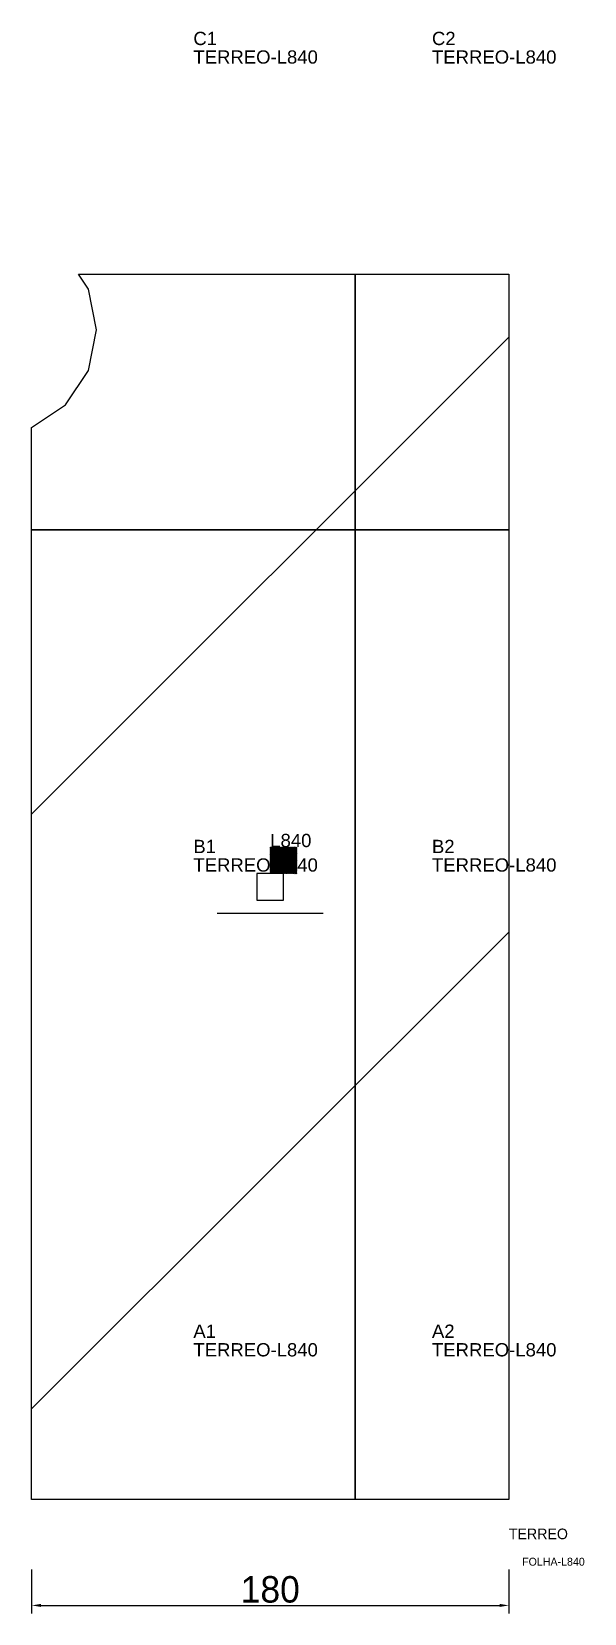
# Model space of a CAD drawing. Header units: metres. Extents: x 222 to 431, y -304 to 293.
import ezdxf

# ---------------------------------------------------------------- set-up
doc = ezdxf.new("R2010")
doc.units = ezdxf.units.M
for name, color, linetype in [('3', 3, 'CONTINUOUS'), ('AUX00', 7, 'CONTINUOUS'), ('COTA', 241, 'CONTINUOUS'), ('FOLHA', 255, 'CONTINUOUS'), ('Hachura', 251, 'CONTINUOUS'), ('NOMENCLATURA', 7, 'CONTINUOUS'), ('Nível', 160, 'CONTINUOUS'), ('Painéis', 200, 'CONTINUOUS'), ('Pilares', 5, 'CONTINUOUS'), ('REAPROVEITAMENTO', 251, 'CONTINUOUS'), ('SARR_2.2x7', 40, 'CONTINUOUS')]:
    doc.layers.add(name, color=color, linetype=linetype)
doc.styles.add('ARIAL', font='Arial.ttf')
doc.styles.add('STR_STANDARD', font='arial.ttf')
doc.dimstyles.new('EZ DXF', dxfattribs={"dimtxt": 10, "dimasz": 3.5, "dimexe": 3, "dimexo": 1.5, "dimgap": 1, "dimtad": 1, "dimdec": 1, "dimdsep": 46, "dimcen": 2.5, "dimazin": 3, "dimtfac": 1, "dimtmove": 0, "dimatfit": 3})

msp = doc.modelspace()

# ---------------------------------------------------------------- hatches: boundary and pattern name
at = {"layer": 'Hachura'}
h = msp.add_hatch(dxfattribs=at)
h.set_pattern_fill('ANSI31', scale=50)
h.paths.add_polyline_path([(402.2, -261), (222.2, -261), (222.2, 143.67), (234.98, 152.22), (243.66, 165.19), (246.7, 180.5), (243.66, 195.81), (239.85, 201.5), (402.2, 201.5), (402.2, -63)])
h = msp.add_hatch(dxfattribs=at)
h.set_pattern_fill('ANSI31', scale=50)
h.paths.add_polyline_path([(402.2, -261), (222.2, -261), (222.2, 143.67), (234.98, 152.22), (243.66, 165.19), (246.7, 180.5), (243.66, 195.81), (239.85, 201.5), (402.2, 201.5), (402.2, -63)])
at = {"layer": 'Reaproveitamento'}
h = msp.add_hatch(dxfattribs=at)
h.set_pattern_fill('SOLID')
h.paths.add_polyline_path([(312.2, -24.75), (322.2, -24.75), (322.2, -14.75), (312.2, -14.75)])
h = msp.add_hatch(dxfattribs=at)
h.set_pattern_fill('SOLID')
h.paths.add_polyline_path([(312.2, -24.75), (322.2, -24.75), (322.2, -14.75), (312.2, -14.75)])

# ---------------------------------------------------------------- linework, layer by layer
at = {"layer": '3'}
for points in [[(344.2, -261), (344.2, 201.5)], [(344.2, -261), (344.2, 201.5)], [(222.2, 105), (402.2, 105)], [(222.2, 105), (402.2, 105)]]:
    msp.add_lwpolyline(points, close=True, dxfattribs=at)
at = {"layer": 'Painéis', "color": 200}
for p, q in [((243.66, 195.81), (239.85, 201.5)), ((239.85, 201.5), (402.2, 201.5)), ((243.66, 195.81), (239.85, 201.5)), ((239.85, 201.5), (402.2, 201.5)), ((402.2, 201.5), (402.2, -63)), ((402.2, 201.5), (402.2, -63)), ((246.7, 180.5), (243.66, 195.81)), ((246.7, 180.5), (243.66, 195.81)), ((243.66, 165.19), (246.7, 180.5)), ((243.66, 165.19), (246.7, 180.5)), ((234.98, 152.22), (243.66, 165.19)), ((234.98, 152.22), (243.66, 165.19)), ((222.2, 143.67), (234.98, 152.22)), ((222.2, 143.67), (234.98, 152.22)), ((222.2, -261), (222.2, 143.67)), ((222.2, -261), (222.2, 143.67)), ((402.2, -63), (402.2, -261)), ((402.2, -63), (402.2, -261)), ((402.2, -261), (222.2, -261)), ((402.2, -261), (222.2, -261))]:
    msp.add_line(p, q, dxfattribs=at)
at = {"layer": 'Pilares'}
msp.add_lwpolyline([(307.2, -34.75), (317.2, -34.75), (317.2, -24.75), (307.2, -24.75)], close=True, dxfattribs=at)
msp.add_lwpolyline([(307.2, -34.75), (317.2, -34.75), (317.2, -24.75), (307.2, -24.75)], close=True, dxfattribs=at)
at = {"layer": 'SARR_2.2x7'}
msp.add_line((292.2, -39.75), (332.2, -39.75), dxfattribs=at)
msp.add_line((292.2, -39.75), (332.2, -39.75), dxfattribs=at)

# ---------------------------------------------------------------- texts
at = {"layer": '3', "style": 'STR_STANDARD'}
for s, p in [('C1', (283.2, 288)), ('C1', (283.2, 288)), ('C2', (373.2, 288)), ('C2', (373.2, 288)), ('B2', (373.2, -17)), ('B2', (373.2, -17)), ('B1', (283.2, -17)), ('B1', (283.2, -17)), ('A1', (283.2, -200)), ('A1', (283.2, -200)), ('A2', (373.2, -200)), ('A2', (373.2, -200))]:
    msp.add_text(s, height=5, dxfattribs=at).set_placement(p)
at = {"layer": 'AUX00', "style": 'STR_STANDARD'}
for p in [(283.2, 281), (283.2, 281), (373.2, 281), (373.2, 281), (283.2, -24), (283.2, -24), (373.2, -24), (373.2, -24), (283.2, -207), (283.2, -207), (373.2, -207), (373.2, -207)]:
    msp.add_text('TERREO-L840', height=5, dxfattribs=at).set_placement(p)
at = {"layer": 'FOLHA'}
msp.add_text('FOLHA-L840', height=3, dxfattribs=at).set_placement((407.2, -286))
msp.add_text('FOLHA-L840', height=3, dxfattribs=at).set_placement((407.2, -286))
at = {"layer": 'NOMENCLATURA', "insert": (312.2, -9.75), "char_height": 5, "attachment_point": 1, "style": 'ARIAL'}
msp.add_mtext('L840', dxfattribs=at)
msp.add_mtext('L840', dxfattribs=at)
at = {"layer": 'Nível'}
msp.add_text('TERREO', height=4, dxfattribs=at).set_placement((402.2, -276))
msp.add_text('TERREO', height=4, dxfattribs=at).set_placement((402.2, -276))

# ---------------------------------------------------------------- dimensions: what is measured, and where the dimension line sits
at = {"layer": 'COTA'}
msp.add_linear_dim(base=(222.2, -301), p1=(222.2, -286), p2=(402.2, -286), dimstyle='EZ DXF', dxfattribs=at).render()
msp.add_linear_dim(base=(222.2, -301), p1=(222.2, -286), p2=(402.2, -286), dimstyle='EZ DXF', dxfattribs=at).render()

doc.saveas('drawing.dxf')
